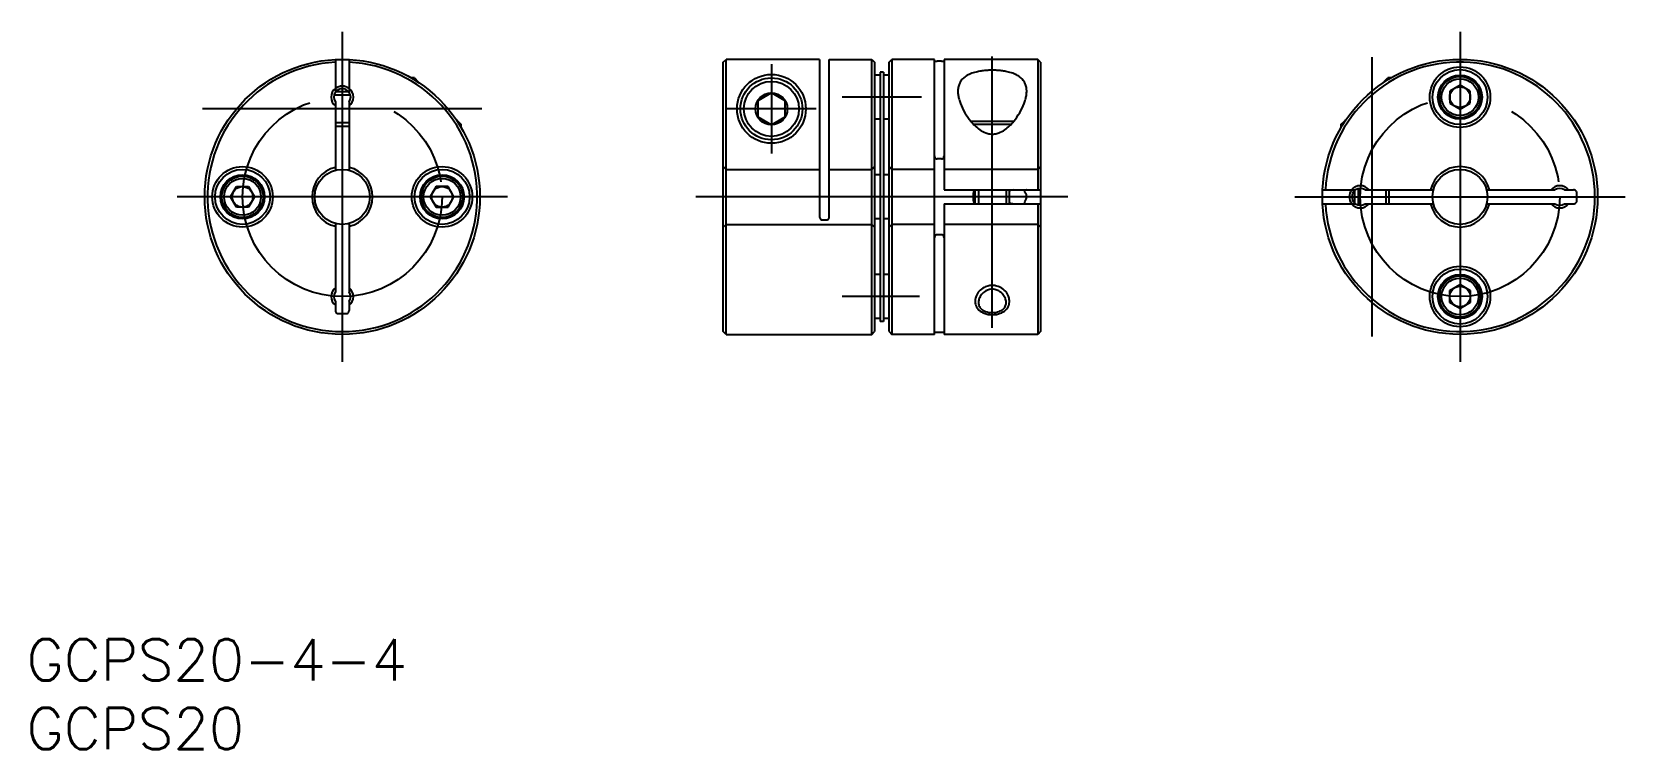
# Model space of a CAD drawing. Extents: x 0 to 116, y 0 to 52.
import ezdxf

# ---------------------------------------------------------------- set-up
doc = ezdxf.new("R2010")
doc.units = 0
doc.linetypes.add('CENTER', pattern=[50.8, 31.75, -6.35, 6.35, -6.35])
doc.linetypes.add('DASHED', pattern=[19.05, 12.7, -6.35])
doc.layers.get('0').update_dxf_attribs({"linetype": 'CONTINUOUS'})
doc.layers.add('CENTER', color=1, linetype='CENTER')
doc.styles.get("Standard").update_dxf_attribs({"font": 'txt.shx', "height": 3, "bigfont": 'bigfont.shx'})

# ---------------------------------------------------------------- blocks, each defined once
blk = doc.blocks.new('*U1')
at = {"color": 7, "linetype": 'CONTINUOUS'}
blk.add_text('GCPS20-4-4', height=3, dxfattribs=at).set_placement((0, 5))
blk = doc.blocks.new('*U2')
at = {"color": 7, "linetype": 'CONTINUOUS'}
blk.add_text('GCPS20', height=3, dxfattribs=at).set_placement((0, 0))

msp = doc.modelspace()

# ---------------------------------------------------------------- linework, layer by layer
at = {"color": 7, "linetype": 'CONTINUOUS'}
for p, q in [((22.445221, 50.154037), (22.445221, 47.765973)), ((23.445221, 50.154037), (23.445221, 47.765973)), ((50.633188, 49.953781), (50.833188, 50.154037)), ((50.633188, 30.366545), (50.633188, 49.953781)), ((50.833188, 30.166545), (50.833188, 50.154037)), ((57.633188, 50.154037), (50.833188, 50.154037)), ((57.633188, 50.154037), (57.633188, 38.702197)), ((58.333188, 50.166545), (61.433188, 50.166545)), ((58.333188, 38.702197), (58.333188, 50.166545)), ((61.433188, 50.166545), (61.633188, 49.966545)), ((61.433188, 30.166545), (61.433188, 50.166545)), ((61.633188, 49.966545), (61.633188, 30.366545)), ((62.683188, 49.966545), (62.883188, 50.166545)), ((62.683188, 30.366545), (62.683188, 49.966545)), ((65.983188, 50.166545), (62.883188, 50.166545)), ((62.883188, 50.166545), (62.883188, 30.166545)), ((65.983188, 30.166545), (65.983188, 50.166545)), ((66.483188, 50.024217), (66.183188, 50.024217)), ((73.483188, 50.166545), (66.683188, 50.166545)), ((66.683188, 50.166545), (66.683188, 40.666545)), ((73.683188, 49.966545), (73.483188, 50.166545)), ((73.483188, 50.166545), (73.483188, 40.666545)), ((73.683188, 49.966545), (73.683188, 30.366545)), ((28.195221, 48.816545), (27.962939, 48.816545)), ((28.195221, 48.816545), (28.445221, 48.566545)), ((28.195221, 48.677567), (28.195221, 48.816545)), ((62.033188, 49.016545), (61.633188, 49.016545)), ((62.033188, 49.237612), (62.033188, 31.095477)), ((62.283188, 49.237612), (62.033188, 49.237612)), ((62.283188, 49.237612), (62.283188, 31.095477)), ((62.683188, 49.016545), (62.283188, 49.016545)), ((98.674608, 48.566545), (98.924608, 48.816545)), ((98.924608, 48.816545), (98.924608, 48.677567)), ((99.156889, 48.816545), (98.924608, 48.816545)), ((22.445221, 47.816545), (23.445221, 47.816545)), ((28.445221, 48.518191), (28.445221, 48.566545)), ((54.133189, 47.721245), (53.133189, 47.143895)), ((55.133189, 47.143895), (54.133189, 47.721245)), ((98.674608, 48.566545), (98.674608, 48.518191)), ((104.174608, 48.28257), (103.424608, 47.849558)), ((103.424608, 47.849558), (103.424608, 46.983532)), ((104.924608, 47.849558), (104.174608, 48.28257)), ((104.924608, 46.983532), (104.924608, 47.849558)), ((22.445221, 47.067117), (22.445221, 42.103037)), ((23.445221, 47.067117), (23.445221, 42.103037)), ((53.133189, 47.143895), (53.133189, 45.989195)), ((55.133189, 45.989195), (55.133189, 47.143895)), ((103.424608, 46.983532), (104.174608, 46.550519)), ((104.174608, 46.550519), (104.924608, 46.983532)), ((22.445221, 45.316545), (23.445221, 45.316545)), ((22.445221, 45.316545), (23.445221, 45.316545)), ((31.345221, 45.666545), (31.296867, 45.666545)), ((31.345221, 45.666545), (31.595221, 45.416545)), ((31.595221, 45.416545), (31.456243, 45.416545)), ((31.595221, 45.184263), (31.595221, 45.416545)), ((53.133189, 45.989195), (54.133189, 45.411844)), ((54.133189, 45.411844), (55.133189, 45.989195)), ((62.033188, 45.816545), (61.633188, 45.816545)), ((62.683188, 45.816545), (62.283188, 45.816545)), ((68.620793, 45.666545), (71.745583, 45.666545)), ((71.522991, 45.416545), (68.843385, 45.416545)), ((95.524608, 45.416545), (95.774608, 45.666545)), ((95.524608, 45.416545), (95.524608, 45.184263)), ((95.663586, 45.416545), (95.524608, 45.416545)), ((95.822961, 45.666545), (95.774608, 45.666545)), ((66.483188, 42.923065), (66.183188, 42.923065)), ((62.033188, 41.766545), (61.633188, 41.766545)), ((62.683188, 41.766545), (62.283188, 41.766545)), ((14.829195, 40.166545), (15.262208, 40.916545)), ((15.262208, 40.916545), (16.128234, 40.916545)), ((16.128234, 40.916545), (16.561246, 40.166545)), ((29.762208, 40.916545), (29.329195, 40.166545)), ((30.628234, 40.916545), (29.762208, 40.916545)), ((31.061246, 40.166545), (30.628234, 40.916545)), ((66.683188, 40.666545), (73.683188, 40.666545)), ((68.933188, 39.666545), (68.933188, 40.666545)), ((71.433188, 39.666545), (71.433188, 40.666545)), ((71.433188, 39.666545), (71.433188, 40.666545)), ((94.187116, 40.666545), (96.57518, 40.666545)), ((96.524608, 39.666545), (96.524608, 40.666545)), ((97.274036, 40.666545), (102.238116, 40.666545)), ((99.024608, 39.666545), (99.024608, 40.666545)), ((99.024608, 39.666545), (99.024608, 40.666545)), ((106.1111, 40.666545), (111.07518, 40.666545)), ((111.774036, 40.666545), (112.433557, 40.666545)), ((15.262208, 39.416545), (14.829195, 40.166545)), ((16.128234, 39.416545), (15.262208, 39.416545)), ((16.561246, 40.166545), (16.128234, 39.416545)), ((29.329195, 40.166545), (29.762208, 39.416545)), ((29.762208, 39.416545), (30.628234, 39.416545)), ((30.628234, 39.416545), (31.061246, 40.166545)), ((66.683188, 39.666545), (73.683188, 39.666545)), ((66.683188, 39.666545), (66.683188, 30.166545)), ((73.483188, 39.666545), (73.483188, 30.166545)), ((94.187116, 39.666545), (96.57518, 39.666545)), ((97.274036, 39.666545), (102.238116, 39.666545)), ((106.1111, 39.666545), (111.07518, 39.666545)), ((111.774036, 39.666545), (112.433557, 39.666545)), ((112.664989, 39.868171), (112.664989, 40.464918)), ((22.445221, 38.230053), (22.445221, 33.265973)), ((23.445221, 38.230053), (23.445221, 33.265973)), ((57.833188, 38.485385), (58.133188, 38.485385)), ((62.033188, 38.566545), (61.633188, 38.566545)), ((62.683188, 38.566545), (62.283188, 38.566545)), ((66.483188, 37.410025), (66.183188, 37.410025)), ((62.033188, 34.516545), (61.633188, 34.516545)), ((62.683188, 34.516545), (62.283188, 34.516545)), ((103.424608, 33.349558), (104.174608, 33.78257)), ((104.174608, 33.78257), (104.924608, 33.349558)), ((22.445221, 32.567117), (22.445221, 31.907596)), ((23.445221, 32.567117), (23.445221, 31.907596)), ((103.424608, 32.483532), (103.424608, 33.349558)), ((104.174608, 32.050519), (103.424608, 32.483532)), ((104.924608, 32.483532), (104.174608, 32.050519)), ((104.924608, 33.349558), (104.924608, 32.483532)), ((22.646847, 31.676164), (23.243594, 31.676164)), ((62.033188, 31.316545), (61.633188, 31.316545)), ((62.683188, 31.316545), (62.283188, 31.316545)), ((50.833188, 30.166545), (50.633188, 30.366545)), ((50.833188, 30.166545), (61.433188, 30.166545)), ((61.433188, 30.166545), (61.633188, 30.366545)), ((62.283188, 31.095477), (62.033188, 31.095477)), ((62.683188, 30.366545), (62.883188, 30.166545)), ((65.983188, 30.166545), (62.883188, 30.166545)), ((66.483188, 30.308873), (66.183188, 30.308873)), ((73.483188, 30.166545), (66.683188, 30.166545)), ((73.683188, 30.366545), (73.483188, 30.166545))]:
    msp.add_line(p, q, dxfattribs=at)
at = {"color": 3, "linetype": 'CONTINUOUS'}
for p, q in [((23.534804, 47.573045), (22.355638, 47.573045)), ((23.445221, 45.560045), (22.445221, 45.560045)), ((69.176688, 40.666545), (69.176688, 39.666545)), ((71.189688, 40.666545), (71.189688, 39.666545)), ((96.768108, 40.756128), (96.768108, 39.576962)), ((98.781108, 40.666545), (98.781108, 39.666545))]:
    msp.add_line(p, q, dxfattribs=at)
at = {"color": 3, "linetype": 'DASHED'}
for p, q in [((50.833188, 42.166545), (50.633188, 42.366545)), ((50.833188, 42.166545), (50.633188, 42.366545)), ((50.633188, 42.366545), (50.833188, 42.166545)), ((50.833188, 42.166545), (57.633188, 42.166545)), ((50.833188, 42.166545), (57.633188, 42.166545)), ((58.333188, 42.166545), (61.433188, 42.166545)), ((58.333188, 42.166545), (61.433188, 42.166545)), ((61.633188, 42.366545), (61.433188, 42.166545)), ((62.883188, 42.166545), (62.683188, 42.366545)), ((62.883188, 42.166545), (62.683188, 42.366545)), ((62.683188, 42.366545), (62.883188, 42.166545)), ((65.983188, 42.166545), (62.883188, 42.166545)), ((73.483188, 42.166545), (66.683188, 42.166545)), ((73.483188, 42.166545), (66.683188, 42.166545)), ((73.483188, 42.166545), (73.683188, 42.366545)), ((73.483188, 42.166545), (73.683188, 42.366545)), ((73.683188, 42.366545), (73.483188, 42.166545)), ((50.633188, 37.966545), (50.833188, 38.166545)), ((50.833188, 38.166545), (61.433188, 38.166545)), ((50.833188, 38.166545), (61.433188, 38.166545)), ((61.633188, 37.966545), (61.433188, 38.166545)), ((62.683188, 37.966545), (62.883188, 38.166545)), ((65.983188, 38.166545), (62.883188, 38.166545)), ((73.483188, 38.166545), (66.683188, 38.166545)), ((73.483188, 38.166545), (66.683188, 38.166545)), ((73.683188, 37.966545), (73.483188, 38.166545))]:
    msp.add_line(p, q, dxfattribs=at)
at = {"color": 7, "linetype": 'CONTINUOUS'}
for centre, radius in [((22.945221, 40.166545), 10), ((104.174608, 40.166545), 10), ((54.133189, 46.566545), 2.5), ((54.133189, 46.566545), 2.25), ((104.174608, 47.416545), 2.2), ((104.174608, 47.416545), 2), ((104.174608, 47.416545), 1.6), ((104.174608, 47.416545), 1.5), ((104.174608, 47.416545), 1.34), ((54.133189, 46.566545), 2), ((54.133189, 46.566545), 1.154701), ((104.174608, 47.416545), 0.75), ((15.695221, 40.166545), 2.2), ((15.695221, 40.166545), 2), ((15.695221, 40.166545), 1.6), ((22.945221, 40.166545), 2), ((30.195221, 40.166545), 2.2), ((30.195221, 40.166545), 2), ((30.195221, 40.166545), 1.6), ((104.174608, 40.166545), 2), ((15.695221, 40.166545), 1.5), ((15.695221, 40.166545), 1.34), ((15.695221, 40.166545), 0.75), ((30.195221, 40.166545), 1.5), ((30.195221, 40.166545), 1.34), ((30.195221, 40.166545), 0.75), ((104.174608, 32.916545), 2.2), ((104.174608, 32.916545), 2), ((104.174608, 32.916545), 1.6), ((104.174608, 32.916545), 1.5), ((104.174608, 32.916545), 1.34), ((104.174608, 32.916545), 0.75)]:
    msp.add_circle(centre, radius, dxfattribs=at)
for centre, radius, start, end in [((22.945221, 40.166545), 9.8, 92.924524, 87.075476), ((65.989596, 50.058948), 0.006411, 181.855106, 218.044328), ((65.997734, 50.065136), 0.016634, 217.55473, 236.365798), ((66.021677, 50.102772), 0.061238, 237.218213, 251.180261), ((66.08261, 50.284921), 0.253308, 251.425567, 259.878881), ((66.151905, 50.672966), 0.647491, 259.876644, 265.653617), ((66.182472, 51.042074), 1.017858, 265.512509, 270.040277), ((66.483904, 51.042074), 1.017858, 269.959723, 274.487491), ((66.514471, 50.672966), 0.647491, 274.346383, 280.123356), ((66.583766, 50.284921), 0.253308, 280.121119, 288.574433), ((66.644699, 50.102772), 0.061238, 288.819739, 302.781787), ((66.668642, 50.065136), 0.016634, 303.634202, 322.44527), ((66.67678, 50.058948), 0.006411, 321.955672, 358.144894), ((104.174608, 40.166545), 9.8, 182.924524, 177.075476), ((68.817663, 47.951498), 1.120626, 135.144603, 149.905173), ((68.998342, 47.799134), 1.356312, 122.720738, 135.965312), ((69.342036, 47.27359), 1.984249, 112.22842, 122.867275), ((69.702759, 46.37788), 2.949858, 103.626476, 112.132637), ((69.969076, 45.301405), 4.058778, 98.497411, 103.700059), ((70.052936, 44.920976), 4.447502, 94.629037, 98.841709), ((70.094618, 44.972968), 4.399282, 91.180047, 95.224783), ((70.166296, 45.006453), 4.367879, 89.778421, 92.129181), ((70.20008, 45.006453), 4.367879, 87.870819, 90.221579), ((70.271758, 44.972968), 4.399282, 84.775217, 88.819953), ((70.31344, 44.920976), 4.447502, 81.158291, 85.370963), ((70.3973, 45.301405), 4.058778, 76.299941, 81.502589), ((70.663617, 46.37788), 2.949858, 67.867363, 76.373524), ((71.02434, 47.27359), 1.984249, 57.132725, 67.77158), ((71.368034, 47.799134), 1.356312, 44.034688, 57.279262), ((71.548713, 47.951498), 1.120626, 30.094827, 44.855397), ((22.945221, 47.416545), 0.81, 128.118064, 231.881936), ((22.945221, 47.416545), 0.61, 145.051986, 214.948014), ((22.945221, 47.416545), 0.6105, 40.934866, 139.065134), ((22.945221, 47.416545), 0.81, 308.118064, 51.881936), ((22.945221, 47.416545), 0.61, 325.051986, 34.948014), ((70.190766, 47.814289), 2.507595, 176.492697, 180.208677), ((69.725934, 47.863127), 2.043568, 181.62556, 189.14368), ((69.05948, 47.873765), 1.374825, 163.249583, 176.082502), ((69.97368, 47.887497), 2.29209, 188.760984, 195.842134), ((68.959991, 47.888897), 1.275275, 150.678242, 162.612358), ((71.406385, 47.888897), 1.275275, 17.387642, 29.321758), ((70.392696, 47.887497), 2.29209, 344.157866, 351.239016), ((71.306896, 47.873765), 1.374825, 3.917498, 16.750417), ((70.640442, 47.863127), 2.043568, 350.85632, 358.37444), ((69.929921, 47.807215), 2.753268, 359.957161, 3.341465), ((71.178313, 48.199723), 3.536317, 195.380641, 200.590752), ((72.259637, 48.655662), 4.709141, 201.156781, 219.401292), ((68.106739, 48.655662), 4.709141, 320.598708, 338.843219), ((69.188063, 48.199723), 3.536317, 339.409248, 344.619359), ((71.272447, 47.803399), 3.405498, 218.863854, 234.112894), ((69.093929, 47.803399), 3.405498, 305.887106, 321.136146), ((70.391788, 46.619049), 1.92983, 234.683904, 249.488721), ((70.186756, 46.077367), 1.35065, 249.583418, 262.51816), ((70.17934, 45.964364), 1.237665, 262.177356, 270.178121), ((70.187036, 45.964364), 1.237665, 269.821879, 277.822644), ((70.17962, 46.077367), 1.35065, 277.48184, 290.416582), ((69.974588, 46.619049), 1.92983, 290.511279, 305.316096), ((66.21334, 43.139767), 0.230152, 179.972689, 184.099343), ((66.211808, 43.139007), 0.228571, 183.936809, 209.405252), ((66.194988, 43.128501), 0.208761, 209.15987, 237.38618), ((66.184183, 43.112642), 0.189579, 237.553477, 269.69932), ((66.482193, 43.112642), 0.189579, 270.30068, 302.446523), ((66.471388, 43.128501), 0.208761, 302.61382, 330.84013), ((66.454568, 43.139007), 0.228571, 330.594748, 356.063191), ((66.453036, 43.139767), 0.230152, 355.900657, 0.027311), ((22.945221, 40.166545), 2.2, 103.136559, 256.863441), ((22.945221, 40.166545), 2.2, 283.136559, 76.863441), ((104.174608, 40.166545), 2.2, 13.136559, 166.863441), ((68.999623, 40.471194), 0.183439, 111.233182, 181.486106), ((71.777259, 39.689299), 0.978233, 92.574018, 110.592985), ((72.58017, 40.590862), 0.064957, 144.563838, 184.930147), ((72.672802, 40.599481), 0.157988, 185.157342, 208.198965), ((72.587217, 40.57986), 0.077231, 109.471849, 140.942451), ((72.631923, 40.458828), 0.206251, 94.865126, 109.973062), ((72.659305, 40.210465), 0.456083, 89.750572, 95.646435), ((96.924608, 40.166545), 0.81, 38.118064, 141.881936), ((96.924608, 40.166545), 0.6105, 130.934866, 229.065134), ((96.924608, 40.166545), 0.61, 55.051986, 124.948014), ((111.424608, 40.166545), 0.81, 38.118064, 141.881936), ((111.424608, 40.166545), 0.61, 55.051986, 124.948014), ((112.43559, 40.433394), 0.23316, 82.75628, 90.507069), ((112.435902, 40.411428), 0.25493, 60.532182, 83.448271), ((112.455523, 40.445342), 0.215752, 33.62174, 60.638157), ((112.485447, 40.465731), 0.179544, 359.740517, 33.491112), ((68.999623, 39.861895), 0.183439, 178.581167, 248.766784), ((63.004601, 40.166491), 5.81938, 357.044452, 2.954483), ((71.777259, 40.64379), 0.978233, 249.407015, 267.424678), ((72.58017, 39.742228), 0.064957, 175.069853, 215.436162), ((72.672802, 39.733609), 0.157988, 151.801035, 174.842658), ((72.587217, 39.753229), 0.077231, 219.057549, 250.528151), ((72.84361, 40.684483), 0.348738, 207.246076, 220.233068), ((72.84361, 39.648607), 0.348738, 141.811279, 152.753924), ((72.631923, 39.874262), 0.206251, 250.026938, 265.134874), ((72.23262, 40.16623), 0.452447, 318.124451, 40.360793), ((72.659305, 40.122624), 0.456083, 264.353565, 270.249428), ((96.924608, 40.166545), 0.81, 218.118064, 321.881936), ((96.924608, 40.166545), 0.61, 235.051986, 304.948014), ((104.174608, 40.166545), 2.2, 193.136559, 346.863441), ((111.424608, 40.166545), 0.81, 218.118064, 321.881936), ((111.424608, 40.166545), 0.61, 235.051986, 304.948014), ((112.43559, 39.899696), 0.23316, 269.492931, 277.24372), ((112.435902, 39.921662), 0.25493, 276.551729, 299.467818), ((112.455523, 39.887748), 0.215752, 299.361843, 326.37826), ((112.485447, 39.867358), 0.179544, 326.508888, 0.259483), ((57.866048, 38.702183), 0.23286, 179.996689, 184.075342), ((57.861808, 38.701327), 0.228571, 183.936809, 209.405252), ((57.844988, 38.690821), 0.208761, 209.15987, 237.38618), ((57.834183, 38.674962), 0.189579, 237.553477, 269.69932), ((58.132193, 38.674962), 0.189579, 270.30068, 302.446523), ((58.121388, 38.690821), 0.208761, 302.61382, 330.84013), ((58.104568, 38.701327), 0.228571, 330.594748, 356.063191), ((58.101888, 38.702128), 0.2313, 355.910903, 0.017066), ((66.21334, 37.193323), 0.230152, 175.900657, 180.027311), ((66.211808, 37.194082), 0.228571, 150.594748, 176.063191), ((66.194988, 37.204589), 0.208761, 122.61382, 150.84013), ((66.184183, 37.220448), 0.189579, 90.30068, 122.446523), ((66.482193, 37.220448), 0.189579, 57.553477, 89.69932), ((66.471388, 37.204589), 0.208761, 29.15987, 57.38618), ((66.454568, 37.194082), 0.228571, 3.936809, 29.405252), ((66.453036, 37.193323), 0.230152, 359.972689, 4.099343), ((22.945221, 32.916545), 0.81, 128.118064, 231.881936), ((22.945221, 32.916545), 0.61, 145.051986, 214.948014), ((22.945221, 32.916545), 0.81, 308.118064, 51.881936), ((22.945221, 32.916545), 0.61, 325.051986, 34.948014), ((69.829125, 32.482195), 0.652457, 176.585943, 199.878369), ((69.998678, 32.4717), 0.822335, 158.304047, 176.559477), ((70.211921, 32.389602), 1.050825, 139.743785, 158.443078), ((70.258993, 32.358557), 1.10683, 119.622097, 140.091936), ((70.198036, 32.462734), 0.986139, 102.219672, 119.53509), ((70.183997, 32.539058), 0.908577, 90.051035, 102.373183), ((70.182379, 32.539058), 0.908577, 77.626817, 89.948965), ((70.16834, 32.462734), 0.986139, 60.46491, 77.780328), ((70.107383, 32.358557), 1.10683, 39.908064, 60.377903), ((70.154455, 32.389602), 1.050825, 21.556922, 40.256215), ((70.367698, 32.4717), 0.822335, 3.440523, 21.695953), ((70.537251, 32.482195), 0.652457, 340.121631, 3.414057), ((22.678372, 31.905563), 0.23316, 179.492931, 187.24372), ((22.700338, 31.905251), 0.25493, 186.551729, 209.467818), ((22.666424, 31.88563), 0.215752, 209.361843, 236.37826), ((22.646034, 31.855706), 0.179544, 236.508888, 270.259483), ((23.244407, 31.855706), 0.179544, 269.740517, 303.491112), ((23.224018, 31.88563), 0.215752, 303.62174, 330.638157), ((23.190104, 31.905251), 0.25493, 330.532182, 353.448271), ((23.21207, 31.905563), 0.23316, 352.75628, 0.507069), ((69.819682, 32.488697), 0.645855, 200.705667, 227.000962), ((70.000801, 32.701111), 0.924811, 227.769163, 249.957586), ((70.172647, 33.168148), 1.422459, 249.902067, 270.424577), ((70.193729, 33.168148), 1.422459, 269.575423, 290.097933), ((70.365575, 32.701111), 0.924811, 290.042414, 312.230837), ((70.546694, 32.488697), 0.645855, 312.999038, 339.294333), ((65.989596, 30.274141), 0.006411, 141.955672, 178.144894), ((65.997734, 30.267954), 0.016634, 123.634202, 142.44527), ((66.021677, 30.230317), 0.061238, 108.819739, 122.781787), ((66.08261, 30.048168), 0.253308, 100.121119, 108.574433), ((66.151905, 29.660124), 0.647491, 94.346383, 100.123356), ((66.182472, 29.291015), 1.017858, 89.959723, 94.487491), ((66.483904, 29.291015), 1.017858, 85.512509, 90.040277), ((66.514471, 29.660124), 0.647491, 79.876644, 85.653617), ((66.583766, 30.048168), 0.253308, 71.425567, 79.878881), ((66.644699, 30.230317), 0.061238, 57.218213, 71.180261), ((66.668642, 30.267954), 0.016634, 37.55473, 56.365798), ((66.67678, 30.274141), 0.006411, 1.855106, 38.044328)]:
    msp.add_arc(centre, radius, start, end, dxfattribs=at)
at = {"color": 3, "linetype": 'CONTINUOUS'}
for centre, radius, start, end in [((22.945221, 47.416545), 0.8, 51.317813, 128.682187), ((96.924608, 40.166545), 0.8, 141.317813, 218.682187), ((70.198036, 32.501504), 1.226139, 102.230061, 119.543651), ((70.183236, 32.577828), 1.148414, 90.003012, 102.315081), ((70.183128, 32.577711), 1.148531, 77.685549, 89.997618), ((70.16834, 32.501504), 1.226139, 60.456349, 77.769939), ((69.829125, 32.57096), 0.892457, 176.585943, 199.989532), ((69.99902, 32.560388), 1.06268, 158.322942, 176.56247), ((70.211921, 32.478366), 1.290825, 139.776227, 158.430315), ((70.074489, 32.488073), 1.182424, 114.005878, 135.831734), ((70.291887, 32.488073), 1.182424, 44.168266, 65.994122), ((70.154455, 32.478366), 1.290825, 21.569685, 40.223773), ((70.367698, 32.560464), 1.062335, 3.440523, 21.680051), ((70.536981, 32.570999), 0.892725, 340.014029, 3.417619), ((69.819682, 32.577461), 0.885855, 200.593521, 227.107243), ((70.000584, 32.789517), 1.1644, 227.687739, 249.953617), ((70.172201, 33.256917), 1.66231, 249.919005, 270.378692), ((70.194253, 33.256468), 1.661862, 269.618527, 290.078214), ((70.365575, 32.789875), 1.164811, 290.042414, 312.308292), ((70.546694, 32.577461), 0.885855, 312.892757, 339.406479)]:
    msp.add_arc(centre, radius, start, end, dxfattribs=at)
at = {"layer": 'CENTER', "color": 1, "linetype": 'CENTER'}
for p, q in [((22.945221, 52.166545), (22.945221, 28.166545)), ((104.174608, 52.166545), (104.174608, 28.166545)), ((54.133189, 49.816544), (54.133189, 43.316545)), ((70.183188, 30.651724), (70.183188, 50.3743)), ((97.774608, 50.317407), (97.774608, 30.015683)), ((33.096083, 46.566545), (12.794359, 46.566545)), ((57.383189, 46.566545), (50.883189, 46.566545)), ((65.042126, 47.416545), (59.27425, 47.416545)), ((34.945221, 40.166545), (10.945221, 40.166545)), ((75.683188, 40.166545), (48.633188, 40.166545)), ((92.174608, 40.166545), (116.174608, 40.166545)), ((64.898458, 32.916545), (59.27425, 32.916545))]:
    msp.add_line(p, q, dxfattribs=at)
for centre in [(22.945221, 40.166545), (104.174608, 40.166545)]:
    msp.add_circle(centre, 7.25, dxfattribs=at)

# ---------------------------------------------------------------- block references
at = {"color": 7, "linetype": 'CONTINUOUS'}
for name in ['*U1', '*U2']:
    msp.add_blockref(name, (0, 0), dxfattribs=at)

doc.saveas('drawing.dxf')
